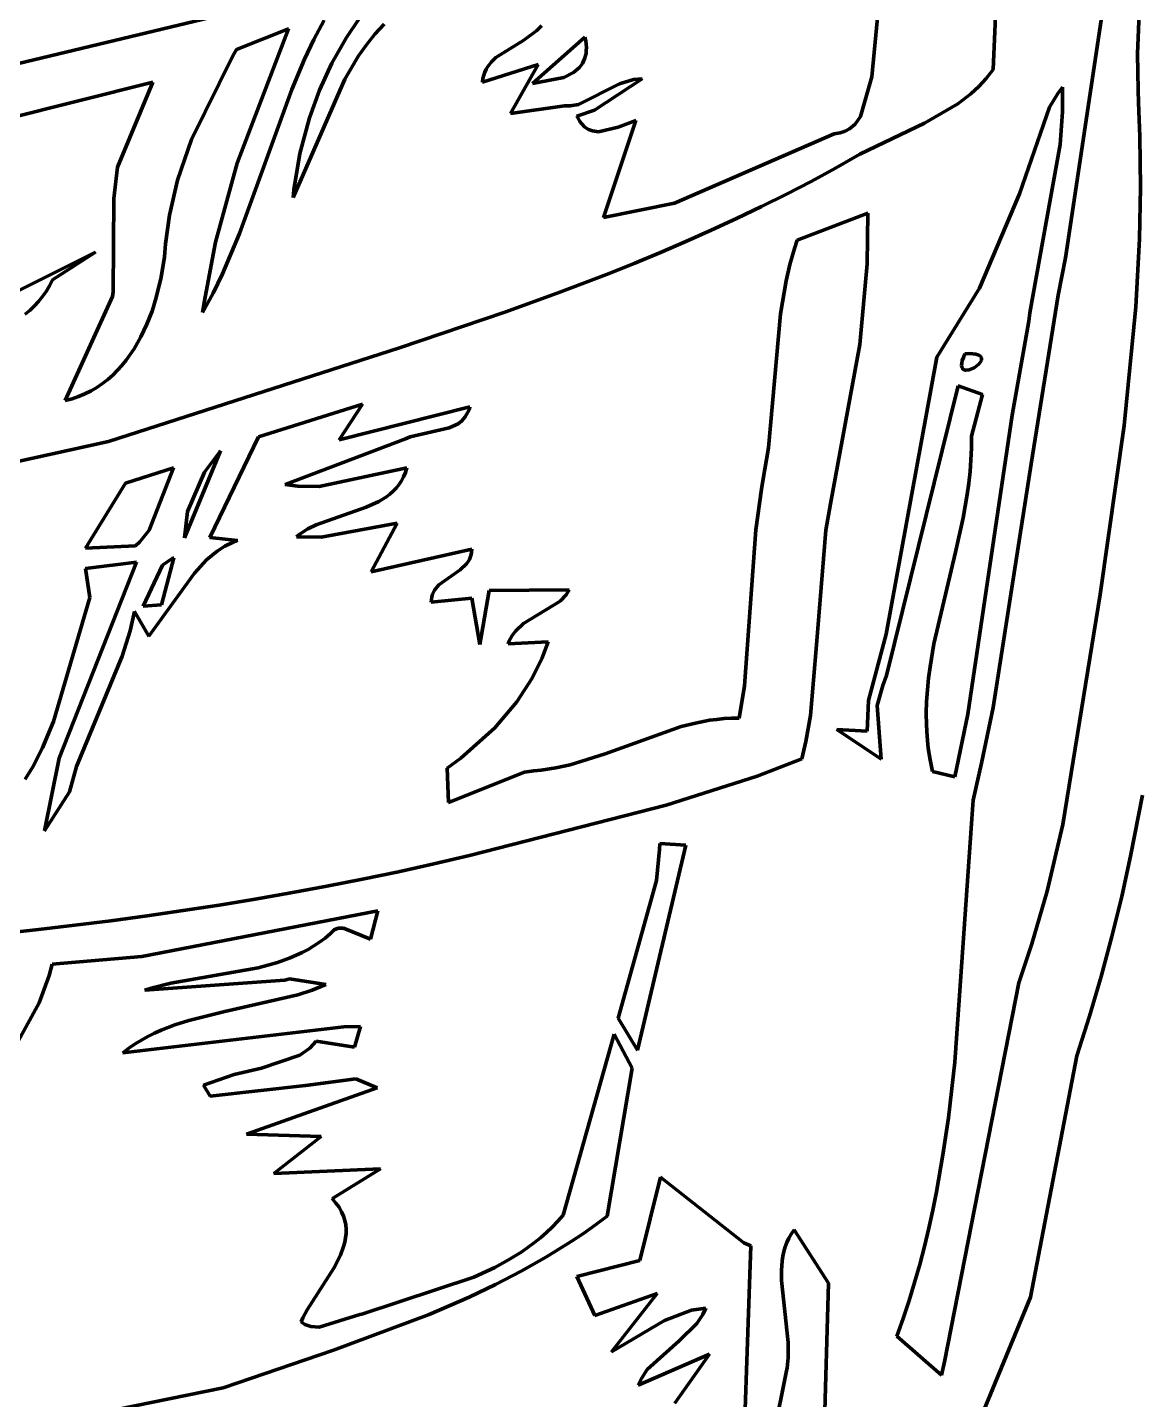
# Model space of a CAD drawing. Header units: millimetres. Extents: x 0 to 14.2, y 0 to 19.5.
# Drawn here: x 8.887 to 10.08, y 10.736 to 12.206 of the extents above; entities that cross this region are included whole.
import ezdxf

# ---------------------------------------------------------------- set-up
doc = ezdxf.new("R2010")
doc.units = ezdxf.units.MM
doc.layers.add('color#010101ff', color=7, linetype='CONTINUOUS', lineweight=100)
doc.layers.add('color#fdfdfdff', color=7, linetype='CONTINUOUS', lineweight=100)

msp = doc.modelspace()

# ---------------------------------------------------------------- linework, layer by layer
at = {"layer": 'color#010101ff'}
for p, q in [((9.9213, 12.1608), (9.9396, 12.559)), ((10.0717, 12.4441), (9.9988, 11.9588)), ((9.8064, 12.3069), (9.7916, 12.1528)), ((8.7583, 12.1385), (9.1265, 12.2269)), ((10.0762, 12.1776), (10.0781, 12.2295)), ((9.1667, 12.2042), (9.1112, 12.182)), ((9.1118, 12.0605), (9.1667, 12.2042)), ((9.2051, 12.2134), (9.194, 12.1927)), ((9.2288, 12.1949), (9.2422, 12.2146)), ((9.2693, 12.2093), (9.2593, 12.1985)), ((9.4187, 12.192), (9.4329, 12.2024)), ((9.4329, 12.2024), (9.4376, 12.2075)), ((9.194, 12.1927), (9.1839, 12.1716)), ((9.2132, 12.1674), (9.2288, 12.1949)), ((9.2593, 12.1985), (9.2502, 12.1871)), ((9.3889, 12.1735), (9.4187, 12.192)), ((9.4843, 12.1953), (9.4281, 12.1456)), ((9.4851, 12.1914), (9.4843, 12.1953)), ((9.4856, 12.1877), (9.4851, 12.1914)), ((9.4858, 12.1842), (9.4856, 12.1877)), ((9.1073, 12.1754), (9.0628, 12.0857)), ((9.1112, 12.182), (9.1073, 12.1754)), ((9.2419, 12.1752), (9.2271, 12.1503)), ((9.2502, 12.1871), (9.2419, 12.1752)), ((9.3841, 12.169), (9.3889, 12.1735)), ((9.4839, 12.1721), (9.4854, 12.1778)), ((9.4854, 12.1778), (9.4857, 12.1809)), ((9.4857, 12.1809), (9.4858, 12.1842)), ((10.0766, 12.1385), (10.0762, 12.1776)), ((9.1839, 12.1716), (9.1702, 12.1393)), ((9.1999, 12.1387), (9.2132, 12.1674)), ((9.4341, 12.1659), (9.3745, 12.1472)), ((9.3759, 12.1546), (9.377, 12.1579)), ((9.377, 12.1579), (9.3784, 12.161)), ((9.3784, 12.161), (9.3801, 12.1638)), ((9.3801, 12.1638), (9.3841, 12.169)), ((9.4047, 12.1137), (9.4341, 12.1659)), ((9.4721, 12.1573), (9.4783, 12.1627)), ((9.4783, 12.1627), (9.4815, 12.1671)), ((9.4815, 12.1671), (9.4839, 12.1721)), ((9.914, 12.1512), (9.9213, 12.1608)), ((9.0216, 12.1472), (8.8607, 12.1066)), ((8.9835, 12.0559), (9.0216, 12.1472)), ((9.2271, 12.1503), (9.1717, 12.0237)), ((9.3745, 12.1472), (9.375, 12.1511)), ((9.375, 12.1511), (9.3759, 12.1546)), ((9.4281, 12.1456), (9.4618, 12.152)), ((9.4618, 12.152), (9.4721, 12.1573)), ((9.5214, 12.1452), (9.4775, 12.1232)), ((9.4944, 12.117), (9.5456, 12.1506)), ((9.5361, 12.1499), (9.5214, 12.1452)), ((9.5456, 12.1506), (9.5361, 12.1499)), ((9.7916, 12.1528), (9.7794, 12.1105)), ((9.9061, 12.1425), (9.914, 12.1512)), ((9.1702, 12.1393), (9.1142, 11.985)), ((9.1891, 12.1089), (9.1999, 12.1387)), ((9.8836, 12.1239), (9.8975, 12.1346)), ((9.8975, 12.1346), (9.9061, 12.1425)), ((9.9906, 12.1348), (9.9818, 12.1202)), ((9.9959, 12.1417), (9.9906, 12.1348)), ((9.9959, 12.1153), (9.9959, 12.1417)), ((10.0771, 12.1254), (10.0766, 12.1385)), ((9.4623, 12.1216), (9.4047, 12.1137)), ((9.4686, 12.1216), (9.4623, 12.1216)), ((9.4775, 12.1232), (9.4686, 12.1216)), ((9.4757, 12.1108), (9.4944, 12.117)), ((9.8479, 12.1032), (9.8836, 12.1239)), ((9.9818, 12.1202), (9.9496, 12.0273)), ((9.9934, 12.0805), (9.9959, 12.1153)), ((10.0786, 12.0889), (10.0771, 12.1254)), ((9.179, 12.0706), (9.1891, 12.1089)), ((9.4772, 12.1078), (9.4757, 12.1108)), ((9.4789, 12.1051), (9.4772, 12.1078)), ((9.4806, 12.1028), (9.4789, 12.1051)), ((9.4842, 12.099), (9.4806, 12.1028)), ((9.4881, 12.0964), (9.4842, 12.099)), ((9.5041, 12.0022), (9.5386, 12.1059)), ((9.5386, 12.1059), (9.5197, 12.099)), ((9.7735, 12.102), (9.7676, 12.097)), ((9.7794, 12.1105), (9.7735, 12.102)), ((9.7786, 12.0698), (9.8479, 12.1032)), ((9.0628, 12.0857), (9.0479, 12.0421)), ((9.4922, 12.0948), (9.4881, 12.0964)), ((9.4987, 12.0939), (9.4922, 12.0948)), ((9.5197, 12.099), (9.4987, 12.0939)), ((9.7513, 12.0917), (9.5803, 12.0176)), ((9.7575, 12.0927), (9.7513, 12.0917)), ((9.7629, 12.0945), (9.7575, 12.0927)), ((9.7676, 12.097), (9.7629, 12.0945)), ((10.0793, 12.0341), (10.0786, 12.0889)), ((9.1726, 12.0316), (9.179, 12.0706)), ((9.7526, 12.0551), (9.7786, 12.0698)), ((9.9609, 11.8999), (9.9934, 12.0805)), ((8.9796, 12.0226), (8.9835, 12.0559)), ((9.0887, 11.9758), (9.1118, 12.0605)), ((9.7264, 12.0408), (9.7526, 12.0551)), ((9.0479, 12.0421), (9.0393, 12.0046)), ((9.7, 12.0271), (9.7264, 12.0408)), ((9.1717, 12.0237), (9.1726, 12.0316)), ((9.6733, 12.0138), (9.7, 12.0271)), ((9.9496, 12.0273), (9.9067, 11.9264)), ((10.0781, 11.9794), (10.0793, 12.0341)), ((8.979, 11.9223), (8.9796, 12.0226)), ((9.5803, 12.0176), (9.5041, 12.0022)), ((9.6465, 12.0009), (9.6733, 12.0138)), ((9.0393, 12.0046), (9.0352, 11.9738)), ((9.6196, 11.9884), (9.6465, 12.0009)), ((9.7872, 12.0068), (9.7115, 11.9777)), ((9.7865, 11.9525), (9.7872, 12.0068)), ((9.1142, 11.985), (9.0961, 11.9419)), ((9.5924, 11.9763), (9.6196, 11.9884)), ((9.0352, 11.9738), (9.0338, 11.9598)), ((9.0764, 11.9111), (9.0887, 11.9758)), ((9.5651, 11.9646), (9.5924, 11.9763)), ((9.7086, 11.969), (9.7036, 11.9517)), ((9.7115, 11.9777), (9.7086, 11.969)), ((10.0742, 11.9064), (10.0781, 11.9794)), ((8.7775, 11.8739), (8.9599, 11.9651)), ((8.9599, 11.9651), (8.9139, 11.9355)), ((9.0338, 11.9598), (9.0304, 11.9381)), ((9.5101, 11.9422), (9.5376, 11.9532)), ((9.5376, 11.9532), (9.5651, 11.9646)), ((9.7788, 11.8661), (9.7865, 11.9525)), ((9.9988, 11.9588), (9.991, 11.9189)), ((9.0304, 11.9381), (9.0252, 11.9163)), ((9.0961, 11.9419), (9.0859, 11.9209)), ((9.4545, 11.9209), (9.5101, 11.9422)), ((9.7036, 11.9517), (9.6996, 11.9342)), ((8.9072, 11.923), (8.9033, 11.9174)), ((8.9107, 11.929), (8.9072, 11.923)), ((8.9139, 11.9355), (8.9107, 11.929)), ((9.6996, 11.9342), (9.6937, 11.8988)), ((9.9067, 11.9264), (9.861, 11.8523)), ((8.8991, 11.9122), (8.8946, 11.9073)), ((8.9033, 11.9174), (8.8991, 11.9122)), ((8.9276, 11.8059), (8.9783, 11.9175)), ((8.9783, 11.9175), (8.979, 11.9223)), ((9.0252, 11.9163), (9.0206, 11.9019)), ((9.0859, 11.9209), (9.0748, 11.9002)), ((9.0748, 11.9002), (9.0764, 11.9111)), ((9.3985, 11.9006), (9.4545, 11.9209)), ((9.991, 11.9189), (9.962, 11.7382)), ((8.8899, 11.9028), (8.8849, 11.8986)), ((8.8946, 11.9073), (8.8899, 11.9028)), ((9.0206, 11.9019), (9.0151, 11.8878)), ((9.2857, 11.8624), (9.3985, 11.9006)), ((9.6937, 11.8988), (9.6808, 11.7554)), ((9.9597, 11.8912), (9.9609, 11.8999)), ((10.0618, 11.7791), (10.0742, 11.9064)), ((9.0151, 11.8878), (9.0087, 11.8743)), ((9.9417, 11.7904), (9.9597, 11.8912)), ((9.0087, 11.8743), (9.0013, 11.8614)), ((9.7472, 11.6953), (9.7788, 11.8661)), ((8.9738, 11.7622), (9.2857, 11.8624)), ((8.993, 11.8494), (8.9884, 11.8437)), ((8.9973, 11.8553), (8.993, 11.8494)), ((9.0013, 11.8614), (8.9973, 11.8553)), ((9.861, 11.8523), (9.8069, 11.5556)), ((9.8884, 11.8488), (9.8896, 11.8522)), ((9.8896, 11.8522), (9.8913, 11.8562)), ((9.8913, 11.8562), (9.8959, 11.8563)), ((9.8959, 11.8563), (9.8997, 11.8561)), ((9.8997, 11.8561), (9.9028, 11.8557)), ((9.9028, 11.8557), (9.9052, 11.855)), ((9.9052, 11.855), (9.9069, 11.8541)), ((9.9069, 11.8541), (9.9081, 11.8531)), ((9.9081, 11.8531), (9.9088, 11.8519)), ((9.9088, 11.8492), (9.9082, 11.8478)), ((9.9088, 11.8519), (9.909, 11.8506)), ((9.909, 11.8506), (9.9088, 11.8492)), ((8.9835, 11.8384), (8.9785, 11.8333)), ((8.9884, 11.8437), (8.9835, 11.8384)), ((9.8877, 11.8436), (9.8878, 11.8459)), ((9.888, 11.8417), (9.8877, 11.8436)), ((9.8878, 11.8459), (9.8884, 11.8488)), ((9.8886, 11.8403), (9.888, 11.8417)), ((9.8896, 11.8393), (9.8886, 11.8403)), ((9.8908, 11.8387), (9.8896, 11.8393)), ((9.8923, 11.8384), (9.8908, 11.8387)), ((9.8957, 11.8388), (9.8923, 11.8384)), ((9.9012, 11.8412), (9.8957, 11.8388)), ((9.906, 11.8449), (9.9012, 11.8412)), ((9.9082, 11.8478), (9.906, 11.8449)), ((8.9615, 11.82), (8.9553, 11.8163)), ((8.9674, 11.8241), (8.9615, 11.82)), ((8.9731, 11.8285), (8.9674, 11.8241)), ((8.9785, 11.8333), (8.9731, 11.8285)), ((9.8071, 11.5114), (9.884, 11.8216)), ((9.884, 11.8216), (9.91, 11.8123)), ((8.935, 11.8078), (8.9276, 11.8059)), ((8.942, 11.8102), (8.935, 11.8078)), ((8.9488, 11.8131), (8.942, 11.8102)), ((8.9553, 11.8163), (8.9488, 11.8131)), ((9.91, 11.8123), (9.8981, 11.7677)), ((9.2461, 11.8022), (9.1345, 11.7671)), ((9.221, 11.764), (9.2461, 11.8022)), ((9.361, 11.7993), (9.221, 11.764)), ((9.356, 11.7884), (9.3589, 11.7934)), ((9.3589, 11.7934), (9.3601, 11.7962)), ((9.3601, 11.7962), (9.361, 11.7993)), ((9.8942, 11.4698), (9.9417, 11.7904)), ((9.2969, 11.7672), (9.3387, 11.7767)), ((9.3387, 11.7767), (9.3483, 11.7812)), ((9.3483, 11.7812), (9.3525, 11.7844)), ((9.3525, 11.7844), (9.356, 11.7884)), ((10.0361, 11.5981), (10.0618, 11.7791)), ((8.6406, 11.6885), (8.9738, 11.7622)), ((9.1345, 11.7671), (9.0825, 11.6591)), ((9.1632, 11.7162), (9.292, 11.765)), ((9.292, 11.765), (9.2969, 11.7672)), ((9.8981, 11.7677), (9.8981, 11.7551)), ((9.0555, 11.6588), (9.0938, 11.7521)), ((9.0938, 11.7521), (9.0768, 11.7292)), ((9.6808, 11.7554), (9.6749, 11.7199)), ((9.8981, 11.7551), (9.8976, 11.7425)), ((9.0437, 11.7338), (8.9923, 11.7176)), ((9.0177, 11.6671), (9.0437, 11.7338)), ((9.2935, 11.734), (9.1996, 11.714)), ((9.2919, 11.7289), (9.2935, 11.734)), ((9.8976, 11.7425), (9.8967, 11.73)), ((9.962, 11.7382), (9.9213, 11.4772)), ((8.9923, 11.7176), (8.9493, 11.6477)), ((9.0768, 11.7292), (9.0587, 11.6872)), ((9.285, 11.7158), (9.2877, 11.7198)), ((9.2877, 11.7198), (9.29, 11.7241)), ((9.29, 11.7241), (9.2919, 11.7289)), ((9.6749, 11.7199), (9.6732, 11.7112)), ((9.8954, 11.7176), (9.8937, 11.7052)), ((9.8967, 11.73), (9.8954, 11.7176)), ((9.1769, 11.7141), (9.1632, 11.7162)), ((9.1996, 11.714), (9.1769, 11.7141)), ((9.2635, 11.698), (9.2716, 11.7029)), ((9.2716, 11.7029), (9.2754, 11.7057)), ((9.2754, 11.7057), (9.2789, 11.7088)), ((9.2789, 11.7088), (9.2821, 11.7122)), ((9.2821, 11.7122), (9.285, 11.7158)), ((9.6732, 11.7112), (9.6672, 11.6676)), ((9.8937, 11.7052), (9.8894, 11.6804)), ((9.1965, 11.673), (9.2501, 11.6919)), ((9.2501, 11.6919), (9.2635, 11.698)), ((9.7421, 11.6672), (9.7472, 11.6953)), ((9.0587, 11.6872), (9.0555, 11.6588)), ((9.1876, 11.6685), (9.1965, 11.673)), ((9.2831, 11.6747), (9.2017, 11.6596)), ((9.2554, 11.6224), (9.2831, 11.6747)), ((9.8894, 11.6804), (9.8812, 11.6435)), ((9.0077, 11.6547), (9.0177, 11.6671)), ((9.0825, 11.6591), (9.1122, 11.6562)), ((9.1755, 11.66), (9.1793, 11.6631)), ((9.2017, 11.6596), (9.1755, 11.66)), ((9.1793, 11.6631), (9.1876, 11.6685)), ((9.6672, 11.6676), (9.6552, 11.5005)), ((9.7324, 11.5442), (9.7421, 11.6672)), ((8.9493, 11.6477), (9.0028, 11.6504)), ((9.0028, 11.6504), (9.0077, 11.6547)), ((9.0902, 11.6445), (9.0791, 11.6353)), ((9.0984, 11.6498), (9.0902, 11.6445)), ((9.1074, 11.6543), (9.0984, 11.6498)), ((9.1122, 11.6562), (9.1074, 11.6543)), ((9.363, 11.6468), (9.2554, 11.6224)), ((9.3623, 11.6409), (9.3628, 11.6437)), ((9.3628, 11.6437), (9.363, 11.6468)), ((9.8812, 11.6435), (9.8581, 11.5453)), ((8.9212, 11.4228), (9.0041, 11.6327)), ((9.0041, 11.6327), (8.9492, 11.6262)), ((9.0317, 11.6297), (9.011, 11.5856)), ((9.0309, 11.5872), (9.0439, 11.6374)), ((9.042, 11.6367), (9.0317, 11.6297)), ((9.0439, 11.6374), (9.042, 11.6367)), ((9.0791, 11.6353), (9.066, 11.6212)), ((9.3507, 11.6245), (9.3579, 11.6315)), ((9.3579, 11.6315), (9.3605, 11.6358)), ((9.3605, 11.6358), (9.3623, 11.6409)), ((8.9492, 11.6262), (8.9539, 11.5948)), ((9.066, 11.6212), (9.0173, 11.5536)), ((9.3276, 11.6086), (9.3507, 11.6245)), ((9.3209, 11.5984), (9.323, 11.6029)), ((9.323, 11.6029), (9.3276, 11.6086)), ((9.3816, 11.6025), (9.3717, 11.5447)), ((9.4675, 11.6031), (9.3816, 11.6025)), ((9.464, 11.5978), (9.4675, 11.6031)), ((8.9539, 11.5948), (8.915, 11.4621)), ((9.011, 11.5856), (9.0309, 11.5872)), ((9.3631, 11.5941), (9.3197, 11.59)), ((9.3197, 11.59), (9.3198, 11.593)), ((9.3198, 11.593), (9.3202, 11.5958)), ((9.3202, 11.5958), (9.3209, 11.5984)), ((9.3717, 11.5447), (9.3631, 11.5941)), ((9.4186, 11.567), (9.4577, 11.5911)), ((9.4577, 11.5911), (9.464, 11.5978)), ((9.9962, 11.3517), (10.0361, 11.5981)), ((9.002, 11.5801), (8.9972, 11.5592)), ((9.0173, 11.5536), (9.002, 11.5801)), ((8.9972, 11.5592), (8.9885, 11.5322)), ((9.4062, 11.5541), (9.4098, 11.559)), ((9.4098, 11.559), (9.4186, 11.567)), ((9.8069, 11.5556), (9.788, 11.4847)), ((9.4021, 11.5454), (9.4032, 11.5485)), ((9.4447, 11.5475), (9.4021, 11.5454)), ((9.4032, 11.5485), (9.4062, 11.5541)), ((9.4384, 11.5303), (9.4447, 11.5475)), ((9.7257, 11.4686), (9.7324, 11.5442)), ((9.8581, 11.5453), (9.8539, 11.5207)), ((8.9885, 11.5322), (8.9397, 11.414)), ((9.4277, 11.5085), (9.4384, 11.5303)), ((9.8034, 11.5006), (9.8071, 11.5114)), ((9.8539, 11.5207), (9.8523, 11.5084)), ((9.4113, 11.4831), (9.4277, 11.5085)), ((9.6552, 11.5005), (9.6494, 11.4656)), ((9.7974, 11.4793), (9.8034, 11.5006)), ((9.8523, 11.5084), (9.851, 11.496)), ((9.3878, 11.4553), (9.4113, 11.4831)), ((9.788, 11.4847), (9.7867, 11.4516)), ((9.8502, 11.4836), (9.8498, 11.4712)), ((9.851, 11.496), (9.8502, 11.4836)), ((9.7208, 11.4406), (9.7257, 11.4686)), ((9.8014, 11.4218), (9.7974, 11.4793)), ((9.8498, 11.4712), (9.85, 11.4587)), ((9.8804, 11.403), (9.8942, 11.4698)), ((9.9213, 11.4772), (9.9091, 11.4175)), ((8.915, 11.4621), (8.9034, 11.4338)), ((9.3515, 11.4229), (9.3878, 11.4553)), ((9.5873, 11.4566), (9.5058, 11.4275)), ((9.6025, 11.4605), (9.5873, 11.4566)), ((9.6178, 11.4634), (9.6025, 11.4605)), ((9.6256, 11.4644), (9.6178, 11.4634)), ((9.6334, 11.4652), (9.6256, 11.4644)), ((9.6414, 11.4656), (9.6334, 11.4652)), ((9.6494, 11.4656), (9.6414, 11.4656)), ((9.7867, 11.4516), (9.7539, 11.4535)), ((9.7539, 11.4535), (9.8014, 11.4218)), ((9.85, 11.4587), (9.8507, 11.4462)), ((9.7165, 11.422), (9.7208, 11.4406)), ((9.8507, 11.4462), (9.852, 11.4337)), ((8.9034, 11.4338), (8.8929, 11.4134)), ((8.9054, 11.3448), (8.9212, 11.4228)), ((9.3368, 11.4121), (9.3515, 11.4229)), ((9.5058, 11.4275), (9.4683, 11.4157)), ((9.852, 11.4337), (9.8539, 11.4211)), ((8.8929, 11.4134), (8.8848, 11.4002)), ((8.9397, 11.414), (8.9321, 11.3866)), ((9.3382, 11.3753), (9.3368, 11.4121)), ((9.4296, 11.4092), (9.4194, 11.408)), ((9.4375, 11.4099), (9.4296, 11.4092)), ((9.453, 11.4123), (9.4375, 11.4099)), ((9.4683, 11.4157), (9.453, 11.4123)), ((9.6687, 11.4034), (9.7165, 11.422)), ((9.8539, 11.4211), (9.8565, 11.4084)), ((9.8565, 11.4084), (9.8804, 11.403)), ((9.9091, 11.4175), (9.8999, 11.3779)), ((9.4194, 11.408), (9.3382, 11.3753)), ((9.5713, 11.3725), (9.6687, 11.4034)), ((8.9321, 11.3866), (8.9054, 11.3448)), ((10.0815, 11.3833), (10.0686, 11.318)), ((9.3606, 11.3184), (9.5713, 11.3725)), ((9.8999, 11.3779), (9.8985, 11.3579)), ((9.8985, 11.3579), (9.8805, 11.0973)), ((9.9792, 11.2804), (9.9962, 11.3517)), ((9.5405, 11.1099), (9.5922, 11.3296)), ((9.5642, 11.3248), (9.5609, 11.2917)), ((9.5644, 11.3315), (9.5642, 11.3248)), ((9.5922, 11.3296), (9.5644, 11.3315)), ((9.2844, 11.3012), (9.3225, 11.3096)), ((9.3225, 11.3096), (9.3606, 11.3184)), ((10.0686, 11.318), (10.0591, 11.2748)), ((9.2078, 11.2856), (9.2461, 11.2932)), ((9.2461, 11.2932), (9.2844, 11.3012)), ((9.5609, 11.2917), (9.5199, 11.1444)), ((9.131, 11.2718), (9.1694, 11.2785)), ((9.1694, 11.2785), (9.2078, 11.2856)), ((9.9629, 11.2239), (9.9792, 11.2804)), ((9.0539, 11.2595), (9.0925, 11.2655)), ((9.0925, 11.2655), (9.131, 11.2718)), ((10.0591, 11.2748), (10.0486, 11.2317)), ((8.9378, 11.2438), (8.9766, 11.2487)), ((8.9766, 11.2487), (9.0153, 11.2539)), ((9.2624, 11.2594), (9.0095, 11.2103)), ((9.0153, 11.2539), (9.0539, 11.2595)), ((9.2546, 11.229), (9.2624, 11.2594)), ((8.8603, 11.2351), (8.8991, 11.2393)), ((8.8991, 11.2393), (8.9378, 11.2438)), ((9.206, 11.2301), (9.2117, 11.2349)), ((9.2117, 11.2349), (9.213, 11.2365)), ((9.213, 11.2365), (9.2157, 11.2388)), ((9.2157, 11.2388), (9.2198, 11.2407)), ((9.2198, 11.2407), (9.2256, 11.2408)), ((9.2256, 11.2408), (9.2546, 11.229)), ((10.0486, 11.2317), (10.0371, 11.1888)), ((9.1815, 11.2146), (9.1878, 11.218)), ((9.1878, 11.218), (9.194, 11.2217)), ((9.194, 11.2217), (9.2001, 11.2257)), ((9.2001, 11.2257), (9.206, 11.2301)), ((9.9489, 11.1821), (9.9629, 11.2239)), ((9.0095, 11.2103), (8.9136, 11.202)), ((9.1342, 11.1982), (9.155, 11.2039)), ((9.155, 11.2039), (9.1684, 11.2088)), ((9.1684, 11.2088), (9.1815, 11.2146)), ((8.9104, 11.1899), (8.8996, 11.1607)), ((8.9136, 11.202), (8.9104, 11.1899)), ((9.0407, 11.1816), (9.1342, 11.1982)), ((10.0371, 11.1888), (10.0246, 11.1463)), ((9.1627, 11.1851), (9.0128, 11.1742)), ((9.0128, 11.1742), (9.0196, 11.1763)), ((9.0196, 11.1763), (9.0407, 11.1816)), ((9.1679, 11.1865), (9.1627, 11.1851)), ((9.2067, 11.1804), (9.1679, 11.1865)), ((9.1769, 11.1692), (9.192, 11.1743)), ((9.192, 11.1743), (9.2067, 11.1804)), ((9.8694, 10.7762), (9.9489, 11.1821)), ((8.8996, 11.1607), (8.8332, 11.0396)), ((9.0987, 11.1513), (9.1769, 11.1692)), ((9.06, 11.1419), (9.0987, 11.1513)), ((9.5199, 11.1444), (9.5405, 11.1099)), ((10.0246, 11.1463), (10.011, 11.1039)), ((9.2262, 11.135), (8.9895, 11.1071)), ((9.0231, 11.1282), (9.0303, 11.1315)), ((9.0303, 11.1315), (9.045, 11.1371)), ((9.045, 11.1371), (9.06, 11.1419)), ((9.2439, 11.1353), (9.2262, 11.135)), ((9.2373, 11.1133), (9.2439, 11.1353)), ((8.9959, 11.1121), (9.0025, 11.1166)), ((9.0025, 11.1166), (9.0092, 11.1208)), ((9.0092, 11.1208), (9.0161, 11.1247)), ((9.0161, 11.1247), (9.0231, 11.1282)), ((9.1896, 11.1123), (9.1965, 11.1197)), ((9.1965, 11.1197), (9.2373, 11.1133)), ((9.5157, 11.127), (9.461, 10.9331)), ((9.5349, 11.0908), (9.5157, 11.127)), ((8.9895, 11.1071), (8.9959, 11.1121)), ((9.1379, 11.0907), (9.1789, 11.1045)), ((9.1789, 11.1045), (9.1896, 11.1123)), ((10.011, 11.1039), (9.9615, 10.8454)), ((9.1087, 11.0839), (9.1379, 11.0907)), ((9.5082, 10.9321), (9.5349, 11.0908)), ((9.8805, 11.0973), (9.8735, 11.0375)), ((9.0757, 11.0726), (9.1087, 11.0839)), ((9.0827, 11.0606), (9.0757, 11.0726)), ((9.185, 11.0723), (9.0827, 11.0606)), ((9.2388, 11.0792), (9.185, 11.0723)), ((9.2619, 11.0695), (9.2388, 11.0792)), ((9.1218, 11.0199), (9.2619, 11.0695)), ((9.8735, 11.0375), (9.8677, 10.9978)), ((9.2019, 11.0176), (9.1218, 11.0199)), ((9.1511, 10.978), (9.2019, 11.0176)), ((9.8677, 10.9978), (9.8607, 10.9583)), ((9.2652, 10.9829), (9.1511, 10.978)), ((9.215, 10.9517), (9.2652, 10.9829)), ((9.5651, 10.9739), (9.5431, 10.8845)), ((9.6543, 10.9037), (9.5651, 10.9739)), ((9.8607, 10.9583), (9.8568, 10.9387)), ((9.2136, 10.9509), (9.215, 10.9517)), ((9.2176, 10.9462), (9.2136, 10.9509)), ((9.2209, 10.9416), (9.2176, 10.9462)), ((9.2235, 10.9369), (9.2209, 10.9416)), ((9.8568, 10.9387), (9.8525, 10.9191)), ((9.2256, 10.9322), (9.2235, 10.9369)), ((9.2271, 10.9275), (9.2256, 10.9322)), ((9.228, 10.9229), (9.2271, 10.9275)), ((9.4552, 10.9266), (9.4492, 10.9204)), ((9.461, 10.9331), (9.4552, 10.9266)), ((9.4955, 10.9227), (9.5082, 10.9321)), ((9.2271, 10.9042), (9.2279, 10.9089)), ((9.2279, 10.9089), (9.2284, 10.9135)), ((9.2285, 10.9182), (9.228, 10.9229)), ((9.2284, 10.9135), (9.2285, 10.9182)), ((9.4366, 10.909), (9.4301, 10.9038)), ((9.443, 10.9146), (9.4366, 10.909)), ((9.4492, 10.9204), (9.443, 10.9146)), ((9.4696, 10.905), (9.4826, 10.9137)), ((9.4826, 10.9137), (9.4955, 10.9227)), ((9.7027, 10.9085), (9.7005, 10.9039)), ((9.7053, 10.913), (9.7027, 10.9085)), ((9.7083, 10.9174), (9.7053, 10.913)), ((9.745, 10.8604), (9.7083, 10.9174)), ((9.8525, 10.9191), (9.8478, 10.8996)), ((9.2224, 10.8903), (9.2258, 10.8996)), ((9.2258, 10.8996), (9.2271, 10.9042)), ((9.4165, 10.894), (9.4024, 10.8852)), ((9.4301, 10.9038), (9.4165, 10.894)), ((9.4431, 10.8885), (9.4564, 10.8966)), ((9.4564, 10.8966), (9.4696, 10.905)), ((9.6621, 10.9002), (9.6543, 10.9037)), ((9.6551, 10.705), (9.6621, 10.9002)), ((9.6973, 10.8943), (9.6962, 10.8893)), ((9.6987, 10.8991), (9.6973, 10.8943)), ((9.7005, 10.9039), (9.6987, 10.8991)), ((9.8478, 10.8996), (9.8428, 10.8802)), ((9.2153, 10.8765), (9.2224, 10.8903)), ((9.4024, 10.8852), (9.3878, 10.8772)), ((9.416, 10.8732), (9.4431, 10.8885)), ((9.5431, 10.8845), (9.4754, 10.8674)), ((9.6954, 10.8842), (9.6946, 10.8738)), ((9.6962, 10.8893), (9.6954, 10.8842)), ((9.8428, 10.8802), (9.8373, 10.8609)), ((9.1867, 10.8318), (9.2153, 10.8765)), ((9.3651, 10.8667), (9.2452, 10.827)), ((9.3878, 10.8772), (9.3651, 10.8667)), ((9.3883, 10.8589), (9.416, 10.8732)), ((9.4754, 10.8674), (9.4949, 10.8257)), ((9.6946, 10.8738), (9.6947, 10.8632)), ((9.3602, 10.8455), (9.3883, 10.8589)), ((9.4949, 10.8257), (9.5616, 10.8494)), ((9.5616, 10.8494), (9.5128, 10.7869)), ((9.6947, 10.8632), (9.7019, 10.7966)), ((9.74, 10.684), (9.745, 10.8604)), ((9.8373, 10.8609), (9.8315, 10.8416)), ((9.3174, 10.8269), (9.3602, 10.8455)), ((9.8315, 10.8416), (9.8252, 10.8224)), ((9.9615, 10.8454), (9.9093, 10.7189)), ((9.1803, 10.8188), (9.1822, 10.8231)), ((9.1822, 10.8231), (9.1867, 10.8318)), ((9.243, 10.8267), (9.1995, 10.8133)), ((9.215, 10.7886), (9.3174, 10.8269)), ((9.2452, 10.827), (9.243, 10.8267)), ((9.5128, 10.7869), (9.5696, 10.8203)), ((9.5696, 10.8203), (9.5983, 10.8313)), ((9.5983, 10.8313), (9.6139, 10.8337)), ((9.6105, 10.8266), (9.6042, 10.817)), ((9.6139, 10.8337), (9.6105, 10.8266)), ((9.8252, 10.8224), (9.8184, 10.8034)), ((9.1843, 10.8161), (9.1803, 10.8188)), ((9.1907, 10.8138), (9.1843, 10.8161)), ((9.1995, 10.8133), (9.1907, 10.8138)), ((9.6042, 10.817), (9.5851, 10.7984)), ((9.5851, 10.7984), (9.551, 10.7677)), ((9.7019, 10.7966), (9.7019, 10.7803)), ((9.8184, 10.8034), (9.866, 10.7618)), ((9.0967, 10.7483), (9.215, 10.7886)), ((9.5414, 10.751), (9.6175, 10.7841)), ((9.6175, 10.7841), (9.5807, 10.7318)), ((9.7019, 10.7803), (9.7007, 10.7697)), ((9.866, 10.7618), (9.8694, 10.7762)), ((9.551, 10.7677), (9.5447, 10.7581)), ((9.6997, 10.7645), (9.6767, 10.6494)), ((9.7007, 10.7697), (9.6997, 10.7645)), ((8.9635, 10.7212), (9.0967, 10.7483)), ((9.5447, 10.7581), (9.5414, 10.751))]:
    msp.add_line(p, q, dxfattribs=at)
at = {"layer": 'color#fdfdfdff'}
for p, q in [((9.9396, 12.559), (9.9213, 12.1608)), ((9.9988, 11.9588), (10.0717, 12.4441)), ((9.7916, 12.1528), (9.8064, 12.3069)), ((9.1265, 12.2269), (8.7583, 12.1385)), ((10.0781, 12.2295), (10.0762, 12.1776)), ((9.1112, 12.182), (9.1667, 12.2042)), ((9.1667, 12.2042), (9.1118, 12.0605)), ((9.194, 12.1927), (9.2051, 12.2134)), ((9.2422, 12.2146), (9.2288, 12.1949)), ((9.2593, 12.1985), (9.2693, 12.2093)), ((9.4329, 12.2024), (9.4187, 12.192)), ((9.4376, 12.2075), (9.4329, 12.2024)), ((9.1839, 12.1716), (9.194, 12.1927)), ((9.2288, 12.1949), (9.2132, 12.1674)), ((9.2502, 12.1871), (9.2593, 12.1985)), ((9.4187, 12.192), (9.3889, 12.1735)), ((9.4281, 12.1456), (9.4843, 12.1953)), ((9.4843, 12.1953), (9.4851, 12.1914)), ((9.4851, 12.1914), (9.4856, 12.1877)), ((9.4856, 12.1877), (9.4858, 12.1842)), ((9.0628, 12.0857), (9.1073, 12.1754)), ((9.1073, 12.1754), (9.1112, 12.182)), ((9.2271, 12.1503), (9.2419, 12.1752)), ((9.2419, 12.1752), (9.2502, 12.1871)), ((9.3889, 12.1735), (9.3841, 12.169)), ((9.4854, 12.1778), (9.4839, 12.1721)), ((9.4857, 12.1809), (9.4854, 12.1778)), ((9.4858, 12.1842), (9.4857, 12.1809)), ((10.0762, 12.1776), (10.0766, 12.1385)), ((9.1702, 12.1393), (9.1839, 12.1716)), ((9.2132, 12.1674), (9.1999, 12.1387)), ((9.3745, 12.1472), (9.4341, 12.1659)), ((9.377, 12.1579), (9.3759, 12.1546)), ((9.3784, 12.161), (9.377, 12.1579)), ((9.3801, 12.1638), (9.3784, 12.161)), ((9.3841, 12.169), (9.3801, 12.1638)), ((9.4341, 12.1659), (9.4047, 12.1137)), ((9.4783, 12.1627), (9.4721, 12.1573)), ((9.4815, 12.1671), (9.4783, 12.1627)), ((9.4839, 12.1721), (9.4815, 12.1671)), ((9.9213, 12.1608), (9.914, 12.1512)), ((8.8607, 12.1066), (9.0216, 12.1472)), ((9.0216, 12.1472), (8.9835, 12.0559)), ((9.1717, 12.0237), (9.2271, 12.1503)), ((9.375, 12.1511), (9.3745, 12.1472)), ((9.3759, 12.1546), (9.375, 12.1511)), ((9.4618, 12.152), (9.4281, 12.1456)), ((9.4721, 12.1573), (9.4618, 12.152)), ((9.4775, 12.1232), (9.5214, 12.1452)), ((9.5456, 12.1506), (9.4944, 12.117)), ((9.5214, 12.1452), (9.5361, 12.1499)), ((9.5361, 12.1499), (9.5456, 12.1506)), ((9.7794, 12.1105), (9.7916, 12.1528)), ((9.914, 12.1512), (9.9061, 12.1425)), ((9.1142, 11.985), (9.1702, 12.1393)), ((9.1999, 12.1387), (9.1891, 12.1089)), ((9.8975, 12.1346), (9.8836, 12.1239)), ((9.9061, 12.1425), (9.8975, 12.1346)), ((9.9818, 12.1202), (9.9906, 12.1348)), ((9.9906, 12.1348), (9.9959, 12.1417)), ((9.9959, 12.1417), (9.9959, 12.1153)), ((10.0766, 12.1385), (10.0771, 12.1254)), ((9.4047, 12.1137), (9.4623, 12.1216)), ((9.4623, 12.1216), (9.4686, 12.1216)), ((9.4686, 12.1216), (9.4775, 12.1232)), ((9.4944, 12.117), (9.4757, 12.1108)), ((9.8836, 12.1239), (9.8479, 12.1032)), ((9.9496, 12.0273), (9.9818, 12.1202)), ((9.9959, 12.1153), (9.9934, 12.0805)), ((10.0771, 12.1254), (10.0786, 12.0889)), ((9.1891, 12.1089), (9.179, 12.0706)), ((9.4757, 12.1108), (9.4772, 12.1078)), ((9.4772, 12.1078), (9.4789, 12.1051)), ((9.4789, 12.1051), (9.4806, 12.1028)), ((9.4806, 12.1028), (9.4842, 12.099)), ((9.4842, 12.099), (9.4881, 12.0964)), ((9.5386, 12.1059), (9.5041, 12.0022)), ((9.5197, 12.099), (9.5386, 12.1059)), ((9.7676, 12.097), (9.7735, 12.102)), ((9.7735, 12.102), (9.7794, 12.1105)), ((9.8479, 12.1032), (9.7786, 12.0698)), ((9.0479, 12.0421), (9.0628, 12.0857)), ((9.4881, 12.0964), (9.4922, 12.0948)), ((9.4922, 12.0948), (9.4987, 12.0939)), ((9.4987, 12.0939), (9.5197, 12.099)), ((9.5803, 12.0176), (9.7513, 12.0917)), ((9.7513, 12.0917), (9.7575, 12.0927)), ((9.7575, 12.0927), (9.7629, 12.0945)), ((9.7629, 12.0945), (9.7676, 12.097)), ((10.0786, 12.0889), (10.0793, 12.0341)), ((9.179, 12.0706), (9.1726, 12.0316)), ((9.7786, 12.0698), (9.7526, 12.0551)), ((9.9934, 12.0805), (9.9609, 11.8999)), ((8.9835, 12.0559), (8.9796, 12.0226)), ((9.1118, 12.0605), (9.0887, 11.9758)), ((9.7526, 12.0551), (9.7264, 12.0408)), ((9.0393, 12.0046), (9.0479, 12.0421)), ((9.7264, 12.0408), (9.7, 12.0271)), ((9.1726, 12.0316), (9.1717, 12.0237)), ((9.7, 12.0271), (9.6733, 12.0138)), ((9.9067, 11.9264), (9.9496, 12.0273)), ((10.0793, 12.0341), (10.0781, 11.9794)), ((8.9796, 12.0226), (8.979, 11.9223)), ((9.5041, 12.0022), (9.5803, 12.0176)), ((9.6733, 12.0138), (9.6465, 12.0009)), ((9.0352, 11.9738), (9.0393, 12.0046)), ((9.6465, 12.0009), (9.6196, 11.9884)), ((9.7115, 11.9777), (9.7872, 12.0068)), ((9.7872, 12.0068), (9.7865, 11.9525)), ((9.0961, 11.9419), (9.1142, 11.985)), ((9.6196, 11.9884), (9.5924, 11.9763)), ((9.0338, 11.9598), (9.0352, 11.9738)), ((9.0887, 11.9758), (9.0764, 11.9111)), ((9.5924, 11.9763), (9.5651, 11.9646)), ((9.7036, 11.9517), (9.7086, 11.969)), ((9.7086, 11.969), (9.7115, 11.9777)), ((10.0781, 11.9794), (10.0742, 11.9064)), ((8.9599, 11.9651), (8.7775, 11.8739)), ((8.9139, 11.9355), (8.9599, 11.9651)), ((9.0304, 11.9381), (9.0338, 11.9598)), ((9.5376, 11.9532), (9.5101, 11.9422)), ((9.5651, 11.9646), (9.5376, 11.9532)), ((9.7865, 11.9525), (9.7788, 11.8661)), ((9.991, 11.9189), (9.9988, 11.9588)), ((9.0252, 11.9163), (9.0304, 11.9381)), ((9.0859, 11.9209), (9.0961, 11.9419)), ((9.5101, 11.9422), (9.4545, 11.9209)), ((9.6996, 11.9342), (9.7036, 11.9517)), ((8.9033, 11.9174), (8.9072, 11.923)), ((8.9072, 11.923), (8.9107, 11.929)), ((8.9107, 11.929), (8.9139, 11.9355)), ((9.6937, 11.8988), (9.6996, 11.9342)), ((9.861, 11.8523), (9.9067, 11.9264)), ((8.8946, 11.9073), (8.8991, 11.9122)), ((8.8991, 11.9122), (8.9033, 11.9174)), ((8.9783, 11.9175), (8.9276, 11.8059)), ((8.979, 11.9223), (8.9783, 11.9175)), ((9.0206, 11.9019), (9.0252, 11.9163)), ((9.0748, 11.9002), (9.0859, 11.9209)), ((9.0764, 11.9111), (9.0748, 11.9002)), ((9.4545, 11.9209), (9.3985, 11.9006)), ((9.962, 11.7382), (9.991, 11.9189)), ((8.8849, 11.8986), (8.8899, 11.9028)), ((8.8899, 11.9028), (8.8946, 11.9073)), ((9.0151, 11.8878), (9.0206, 11.9019)), ((9.3985, 11.9006), (9.2857, 11.8624)), ((9.6808, 11.7554), (9.6937, 11.8988)), ((9.9609, 11.8999), (9.9597, 11.8912)), ((10.0742, 11.9064), (10.0618, 11.7791)), ((9.0087, 11.8743), (9.0151, 11.8878)), ((9.9597, 11.8912), (9.9417, 11.7904)), ((9.0013, 11.8614), (9.0087, 11.8743)), ((9.7788, 11.8661), (9.7472, 11.6953)), ((9.2857, 11.8624), (8.9738, 11.7622)), ((8.9884, 11.8437), (8.993, 11.8494)), ((8.993, 11.8494), (8.9973, 11.8553)), ((8.9973, 11.8553), (9.0013, 11.8614)), ((9.8069, 11.5556), (9.861, 11.8523)), ((9.8896, 11.8522), (9.8884, 11.8488)), ((9.8913, 11.8562), (9.8896, 11.8522)), ((9.8959, 11.8563), (9.8913, 11.8562)), ((9.8997, 11.8561), (9.8959, 11.8563)), ((9.9028, 11.8557), (9.8997, 11.8561)), ((9.9052, 11.855), (9.9028, 11.8557)), ((9.9069, 11.8541), (9.9052, 11.855)), ((9.9081, 11.8531), (9.9069, 11.8541)), ((9.9088, 11.8519), (9.9081, 11.8531)), ((9.9082, 11.8478), (9.9088, 11.8492)), ((9.909, 11.8506), (9.9088, 11.8519)), ((9.9088, 11.8492), (9.909, 11.8506)), ((8.9785, 11.8333), (8.9835, 11.8384)), ((8.9835, 11.8384), (8.9884, 11.8437)), ((9.8878, 11.8459), (9.8877, 11.8436)), ((9.8877, 11.8436), (9.888, 11.8417)), ((9.8884, 11.8488), (9.8878, 11.8459)), ((9.888, 11.8417), (9.8886, 11.8403)), ((9.8886, 11.8403), (9.8896, 11.8393)), ((9.8896, 11.8393), (9.8908, 11.8387)), ((9.8908, 11.8387), (9.8923, 11.8384)), ((9.8923, 11.8384), (9.8957, 11.8388)), ((9.8957, 11.8388), (9.9012, 11.8412)), ((9.9012, 11.8412), (9.906, 11.8449)), ((9.906, 11.8449), (9.9082, 11.8478)), ((8.9553, 11.8163), (8.9615, 11.82)), ((8.9615, 11.82), (8.9674, 11.8241)), ((8.9674, 11.8241), (8.9731, 11.8285)), ((8.9731, 11.8285), (8.9785, 11.8333)), ((9.884, 11.8216), (9.8071, 11.5114)), ((9.91, 11.8123), (9.884, 11.8216)), ((8.9276, 11.8059), (8.935, 11.8078)), ((8.935, 11.8078), (8.942, 11.8102)), ((8.942, 11.8102), (8.9488, 11.8131)), ((8.9488, 11.8131), (8.9553, 11.8163)), ((9.8981, 11.7677), (9.91, 11.8123)), ((9.1345, 11.7671), (9.2461, 11.8022)), ((9.2461, 11.8022), (9.221, 11.764)), ((9.221, 11.764), (9.361, 11.7993)), ((9.3589, 11.7934), (9.356, 11.7884)), ((9.3601, 11.7962), (9.3589, 11.7934)), ((9.361, 11.7993), (9.3601, 11.7962)), ((9.9417, 11.7904), (9.8942, 11.4698)), ((9.3387, 11.7767), (9.2969, 11.7672)), ((9.3483, 11.7812), (9.3387, 11.7767)), ((9.3525, 11.7844), (9.3483, 11.7812)), ((9.356, 11.7884), (9.3525, 11.7844)), ((10.0618, 11.7791), (10.0361, 11.5981)), ((8.9738, 11.7622), (8.6406, 11.6885)), ((9.0825, 11.6591), (9.1345, 11.7671)), ((9.292, 11.765), (9.1632, 11.7162)), ((9.2969, 11.7672), (9.292, 11.765)), ((9.8981, 11.7551), (9.8981, 11.7677)), ((9.0938, 11.7521), (9.0555, 11.6588)), ((9.0768, 11.7292), (9.0938, 11.7521)), ((9.6749, 11.7199), (9.6808, 11.7554)), ((9.8976, 11.7425), (9.8981, 11.7551)), ((8.9923, 11.7176), (9.0437, 11.7338)), ((9.0437, 11.7338), (9.0177, 11.6671)), ((9.1996, 11.714), (9.2935, 11.734)), ((9.2935, 11.734), (9.2919, 11.7289)), ((9.8967, 11.73), (9.8976, 11.7425)), ((9.9213, 11.4772), (9.962, 11.7382)), ((8.9493, 11.6477), (8.9923, 11.7176)), ((9.0587, 11.6872), (9.0768, 11.7292)), ((9.2877, 11.7198), (9.285, 11.7158)), ((9.29, 11.7241), (9.2877, 11.7198)), ((9.2919, 11.7289), (9.29, 11.7241)), ((9.6732, 11.7112), (9.6749, 11.7199)), ((9.8937, 11.7052), (9.8954, 11.7176)), ((9.8954, 11.7176), (9.8967, 11.73)), ((9.1632, 11.7162), (9.1769, 11.7141)), ((9.1769, 11.7141), (9.1996, 11.714)), ((9.2716, 11.7029), (9.2635, 11.698)), ((9.2754, 11.7057), (9.2716, 11.7029)), ((9.2789, 11.7088), (9.2754, 11.7057)), ((9.2821, 11.7122), (9.2789, 11.7088)), ((9.285, 11.7158), (9.2821, 11.7122)), ((9.6672, 11.6676), (9.6732, 11.7112)), ((9.8894, 11.6804), (9.8937, 11.7052)), ((9.2501, 11.6919), (9.1965, 11.673)), ((9.2635, 11.698), (9.2501, 11.6919)), ((9.7472, 11.6953), (9.7421, 11.6672)), ((9.0555, 11.6588), (9.0587, 11.6872)), ((9.1965, 11.673), (9.1876, 11.6685)), ((9.2017, 11.6596), (9.2831, 11.6747)), ((9.2831, 11.6747), (9.2554, 11.6224)), ((9.8812, 11.6435), (9.8894, 11.6804)), ((9.0177, 11.6671), (9.0077, 11.6547)), ((9.1122, 11.6562), (9.0825, 11.6591)), ((9.1793, 11.6631), (9.1755, 11.66)), ((9.1755, 11.66), (9.2017, 11.6596)), ((9.1876, 11.6685), (9.1793, 11.6631)), ((9.6552, 11.5005), (9.6672, 11.6676)), ((9.7421, 11.6672), (9.7324, 11.5442)), ((9.0028, 11.6504), (8.9493, 11.6477)), ((9.0077, 11.6547), (9.0028, 11.6504)), ((9.0791, 11.6353), (9.0902, 11.6445)), ((9.0902, 11.6445), (9.0984, 11.6498)), ((9.0984, 11.6498), (9.1074, 11.6543)), ((9.1074, 11.6543), (9.1122, 11.6562)), ((9.2554, 11.6224), (9.363, 11.6468)), ((9.3628, 11.6437), (9.3623, 11.6409)), ((9.363, 11.6468), (9.3628, 11.6437)), ((9.8581, 11.5453), (9.8812, 11.6435)), ((9.0041, 11.6327), (8.9212, 11.4228)), ((8.9492, 11.6262), (9.0041, 11.6327)), ((9.011, 11.5856), (9.0317, 11.6297)), ((9.0439, 11.6374), (9.0309, 11.5872)), ((9.0317, 11.6297), (9.042, 11.6367)), ((9.042, 11.6367), (9.0439, 11.6374)), ((9.066, 11.6212), (9.0791, 11.6353)), ((9.3579, 11.6315), (9.3507, 11.6245)), ((9.3605, 11.6358), (9.3579, 11.6315)), ((9.3623, 11.6409), (9.3605, 11.6358)), ((8.9539, 11.5948), (8.9492, 11.6262)), ((9.0173, 11.5536), (9.066, 11.6212)), ((9.3507, 11.6245), (9.3276, 11.6086)), ((9.323, 11.6029), (9.3209, 11.5984)), ((9.3276, 11.6086), (9.323, 11.6029)), ((9.3717, 11.5447), (9.3816, 11.6025)), ((9.3816, 11.6025), (9.4675, 11.6031)), ((9.4675, 11.6031), (9.464, 11.5978)), ((8.915, 11.4621), (8.9539, 11.5948)), ((9.0309, 11.5872), (9.011, 11.5856)), ((9.3197, 11.59), (9.3631, 11.5941)), ((9.3198, 11.593), (9.3197, 11.59)), ((9.3202, 11.5958), (9.3198, 11.593)), ((9.3209, 11.5984), (9.3202, 11.5958)), ((9.3631, 11.5941), (9.3717, 11.5447)), ((9.4577, 11.5911), (9.4186, 11.567)), ((9.464, 11.5978), (9.4577, 11.5911)), ((10.0361, 11.5981), (9.9962, 11.3517)), ((8.9972, 11.5592), (9.002, 11.5801)), ((9.002, 11.5801), (9.0173, 11.5536)), ((8.9885, 11.5322), (8.9972, 11.5592)), ((9.4098, 11.559), (9.4062, 11.5541)), ((9.4186, 11.567), (9.4098, 11.559)), ((9.788, 11.4847), (9.8069, 11.5556)), ((9.4032, 11.5485), (9.4021, 11.5454)), ((9.4021, 11.5454), (9.4447, 11.5475)), ((9.4062, 11.5541), (9.4032, 11.5485)), ((9.4447, 11.5475), (9.4384, 11.5303)), ((9.7324, 11.5442), (9.7257, 11.4686)), ((9.8539, 11.5207), (9.8581, 11.5453)), ((8.9397, 11.414), (8.9885, 11.5322)), ((9.4384, 11.5303), (9.4277, 11.5085)), ((9.8071, 11.5114), (9.8034, 11.5006)), ((9.8523, 11.5084), (9.8539, 11.5207)), ((9.4277, 11.5085), (9.4113, 11.4831)), ((9.6494, 11.4656), (9.6552, 11.5005)), ((9.8034, 11.5006), (9.7974, 11.4793)), ((9.851, 11.496), (9.8523, 11.5084)), ((9.4113, 11.4831), (9.3878, 11.4553)), ((9.7867, 11.4516), (9.788, 11.4847)), ((9.8498, 11.4712), (9.8502, 11.4836)), ((9.8502, 11.4836), (9.851, 11.496)), ((9.7257, 11.4686), (9.7208, 11.4406)), ((9.7974, 11.4793), (9.8014, 11.4218)), ((9.85, 11.4587), (9.8498, 11.4712)), ((9.8942, 11.4698), (9.8804, 11.403)), ((9.9091, 11.4175), (9.9213, 11.4772)), ((8.9034, 11.4338), (8.915, 11.4621)), ((9.3878, 11.4553), (9.3515, 11.4229)), ((9.5058, 11.4275), (9.5873, 11.4566)), ((9.5873, 11.4566), (9.6025, 11.4605)), ((9.6025, 11.4605), (9.6178, 11.4634)), ((9.6178, 11.4634), (9.6256, 11.4644)), ((9.6256, 11.4644), (9.6334, 11.4652)), ((9.6334, 11.4652), (9.6414, 11.4656)), ((9.6414, 11.4656), (9.6494, 11.4656)), ((9.8014, 11.4218), (9.7539, 11.4535)), ((9.7539, 11.4535), (9.7867, 11.4516)), ((9.8507, 11.4462), (9.85, 11.4587)), ((9.7208, 11.4406), (9.7165, 11.422)), ((9.852, 11.4337), (9.8507, 11.4462)), ((8.8929, 11.4134), (8.9034, 11.4338)), ((8.9212, 11.4228), (8.9054, 11.3448)), ((9.3515, 11.4229), (9.3368, 11.4121)), ((9.4683, 11.4157), (9.5058, 11.4275)), ((9.8539, 11.4211), (9.852, 11.4337)), ((8.8848, 11.4002), (8.8929, 11.4134)), ((8.9321, 11.3866), (8.9397, 11.414)), ((9.3368, 11.4121), (9.3382, 11.3753)), ((9.4194, 11.408), (9.4296, 11.4092)), ((9.4296, 11.4092), (9.4375, 11.4099)), ((9.4375, 11.4099), (9.453, 11.4123)), ((9.453, 11.4123), (9.4683, 11.4157)), ((9.7165, 11.422), (9.6687, 11.4034)), ((9.8565, 11.4084), (9.8539, 11.4211)), ((9.8804, 11.403), (9.8565, 11.4084)), ((9.8999, 11.3779), (9.9091, 11.4175)), ((9.3382, 11.3753), (9.4194, 11.408)), ((9.6687, 11.4034), (9.5713, 11.3725)), ((8.9054, 11.3448), (8.9321, 11.3866)), ((10.0686, 11.318), (10.0815, 11.3833)), ((9.5713, 11.3725), (9.3606, 11.3184)), ((9.8985, 11.3579), (9.8999, 11.3779)), ((9.8805, 11.0973), (9.8985, 11.3579)), ((9.9962, 11.3517), (9.9792, 11.2804)), ((9.5922, 11.3296), (9.5405, 11.1099)), ((9.5609, 11.2917), (9.5642, 11.3248)), ((9.5642, 11.3248), (9.5644, 11.3315)), ((9.5644, 11.3315), (9.5922, 11.3296)), ((9.3225, 11.3096), (9.2844, 11.3012)), ((9.3606, 11.3184), (9.3225, 11.3096)), ((10.0591, 11.2748), (10.0686, 11.318)), ((9.2461, 11.2932), (9.2078, 11.2856)), ((9.2844, 11.3012), (9.2461, 11.2932)), ((9.5199, 11.1444), (9.5609, 11.2917)), ((9.1694, 11.2785), (9.131, 11.2718)), ((9.2078, 11.2856), (9.1694, 11.2785)), ((9.9792, 11.2804), (9.9629, 11.2239)), ((9.0925, 11.2655), (9.0539, 11.2595)), ((9.131, 11.2718), (9.0925, 11.2655)), ((10.0486, 11.2317), (10.0591, 11.2748)), ((8.9766, 11.2487), (8.9378, 11.2438)), ((9.0153, 11.2539), (8.9766, 11.2487)), ((9.0095, 11.2103), (9.2624, 11.2594)), ((9.0539, 11.2595), (9.0153, 11.2539)), ((9.2624, 11.2594), (9.2546, 11.229)), ((8.8991, 11.2393), (8.8603, 11.2351)), ((8.9378, 11.2438), (8.8991, 11.2393)), ((9.2117, 11.2349), (9.206, 11.2301)), ((9.213, 11.2365), (9.2117, 11.2349)), ((9.2157, 11.2388), (9.213, 11.2365)), ((9.2198, 11.2407), (9.2157, 11.2388)), ((9.2256, 11.2408), (9.2198, 11.2407)), ((9.2546, 11.229), (9.2256, 11.2408)), ((10.0371, 11.1888), (10.0486, 11.2317)), ((9.1878, 11.218), (9.1815, 11.2146)), ((9.194, 11.2217), (9.1878, 11.218)), ((9.2001, 11.2257), (9.194, 11.2217)), ((9.206, 11.2301), (9.2001, 11.2257)), ((9.9629, 11.2239), (9.9489, 11.1821)), ((8.9136, 11.202), (9.0095, 11.2103)), ((9.155, 11.2039), (9.1342, 11.1982)), ((9.1684, 11.2088), (9.155, 11.2039)), ((9.1815, 11.2146), (9.1684, 11.2088)), ((8.8996, 11.1607), (8.9104, 11.1899)), ((8.9104, 11.1899), (8.9136, 11.202)), ((9.1342, 11.1982), (9.0407, 11.1816)), ((10.0246, 11.1463), (10.0371, 11.1888)), ((9.0128, 11.1742), (9.1627, 11.1851)), ((9.0196, 11.1763), (9.0128, 11.1742)), ((9.0407, 11.1816), (9.0196, 11.1763)), ((9.1627, 11.1851), (9.1679, 11.1865)), ((9.1679, 11.1865), (9.2067, 11.1804)), ((9.192, 11.1743), (9.1769, 11.1692)), ((9.2067, 11.1804), (9.192, 11.1743)), ((9.9489, 11.1821), (9.8694, 10.7762)), ((8.8332, 11.0396), (8.8996, 11.1607)), ((9.1769, 11.1692), (9.0987, 11.1513)), ((9.0987, 11.1513), (9.06, 11.1419)), ((9.5405, 11.1099), (9.5199, 11.1444)), ((10.011, 11.1039), (10.0246, 11.1463)), ((8.9895, 11.1071), (9.2262, 11.135)), ((9.0303, 11.1315), (9.0231, 11.1282)), ((9.045, 11.1371), (9.0303, 11.1315)), ((9.06, 11.1419), (9.045, 11.1371)), ((9.2262, 11.135), (9.2439, 11.1353)), ((9.2439, 11.1353), (9.2373, 11.1133)), ((9.0025, 11.1166), (8.9959, 11.1121)), ((9.0092, 11.1208), (9.0025, 11.1166)), ((9.0161, 11.1247), (9.0092, 11.1208)), ((9.0231, 11.1282), (9.0161, 11.1247)), ((9.1965, 11.1197), (9.1896, 11.1123)), ((9.2373, 11.1133), (9.1965, 11.1197)), ((9.461, 10.9331), (9.5157, 11.127)), ((9.5157, 11.127), (9.5349, 11.0908)), ((8.9959, 11.1121), (8.9895, 11.1071)), ((9.1789, 11.1045), (9.1379, 11.0907)), ((9.1896, 11.1123), (9.1789, 11.1045)), ((9.9615, 10.8454), (10.011, 11.1039)), ((9.1379, 11.0907), (9.1087, 11.0839)), ((9.5349, 11.0908), (9.5082, 10.9321)), ((9.8735, 11.0375), (9.8805, 11.0973)), ((9.1087, 11.0839), (9.0757, 11.0726)), ((9.0757, 11.0726), (9.0827, 11.0606)), ((9.0827, 11.0606), (9.185, 11.0723)), ((9.185, 11.0723), (9.2388, 11.0792)), ((9.2388, 11.0792), (9.2619, 11.0695)), ((9.2619, 11.0695), (9.1218, 11.0199)), ((9.8677, 10.9978), (9.8735, 11.0375)), ((9.1218, 11.0199), (9.2019, 11.0176)), ((9.2019, 11.0176), (9.1511, 10.978)), ((9.8607, 10.9583), (9.8677, 10.9978)), ((9.1511, 10.978), (9.2652, 10.9829)), ((9.2652, 10.9829), (9.215, 10.9517)), ((9.5431, 10.8845), (9.5651, 10.9739)), ((9.5651, 10.9739), (9.6543, 10.9037)), ((9.8568, 10.9387), (9.8607, 10.9583)), ((9.215, 10.9517), (9.2136, 10.9509)), ((9.2136, 10.9509), (9.2176, 10.9462)), ((9.2176, 10.9462), (9.2209, 10.9416)), ((9.2209, 10.9416), (9.2235, 10.9369)), ((9.8525, 10.9191), (9.8568, 10.9387)), ((9.2235, 10.9369), (9.2256, 10.9322)), ((9.2256, 10.9322), (9.2271, 10.9275)), ((9.2271, 10.9275), (9.228, 10.9229)), ((9.4492, 10.9204), (9.4552, 10.9266)), ((9.4552, 10.9266), (9.461, 10.9331)), ((9.5082, 10.9321), (9.4955, 10.9227)), ((9.2279, 10.9089), (9.2271, 10.9042)), ((9.2284, 10.9135), (9.2279, 10.9089)), ((9.228, 10.9229), (9.2285, 10.9182)), ((9.2285, 10.9182), (9.2284, 10.9135)), ((9.4301, 10.9038), (9.4366, 10.909)), ((9.4366, 10.909), (9.443, 10.9146)), ((9.443, 10.9146), (9.4492, 10.9204)), ((9.4826, 10.9137), (9.4696, 10.905)), ((9.4955, 10.9227), (9.4826, 10.9137)), ((9.7005, 10.9039), (9.7027, 10.9085)), ((9.7027, 10.9085), (9.7053, 10.913)), ((9.7053, 10.913), (9.7083, 10.9174)), ((9.7083, 10.9174), (9.745, 10.8604)), ((9.8478, 10.8996), (9.8525, 10.9191)), ((9.2258, 10.8996), (9.2224, 10.8903)), ((9.2271, 10.9042), (9.2258, 10.8996)), ((9.4024, 10.8852), (9.4165, 10.894)), ((9.4165, 10.894), (9.4301, 10.9038)), ((9.4564, 10.8966), (9.4431, 10.8885)), ((9.4696, 10.905), (9.4564, 10.8966)), ((9.6543, 10.9037), (9.6621, 10.9002)), ((9.6621, 10.9002), (9.6551, 10.705)), ((9.6962, 10.8893), (9.6973, 10.8943)), ((9.6973, 10.8943), (9.6987, 10.8991)), ((9.6987, 10.8991), (9.7005, 10.9039)), ((9.8428, 10.8802), (9.8478, 10.8996)), ((9.2224, 10.8903), (9.2153, 10.8765)), ((9.3878, 10.8772), (9.4024, 10.8852)), ((9.4431, 10.8885), (9.416, 10.8732)), ((9.4754, 10.8674), (9.5431, 10.8845)), ((9.6946, 10.8738), (9.6954, 10.8842)), ((9.6954, 10.8842), (9.6962, 10.8893)), ((9.8373, 10.8609), (9.8428, 10.8802)), ((9.2153, 10.8765), (9.1867, 10.8318)), ((9.2452, 10.827), (9.3651, 10.8667)), ((9.3651, 10.8667), (9.3878, 10.8772)), ((9.416, 10.8732), (9.3883, 10.8589)), ((9.4949, 10.8257), (9.4754, 10.8674)), ((9.6947, 10.8632), (9.6946, 10.8738)), ((9.3883, 10.8589), (9.3602, 10.8455)), ((9.5616, 10.8494), (9.4949, 10.8257)), ((9.5128, 10.7869), (9.5616, 10.8494)), ((9.7019, 10.7966), (9.6947, 10.8632)), ((9.745, 10.8604), (9.74, 10.684)), ((9.8315, 10.8416), (9.8373, 10.8609)), ((9.3602, 10.8455), (9.3174, 10.8269)), ((9.8252, 10.8224), (9.8315, 10.8416)), ((9.9093, 10.7189), (9.9615, 10.8454)), ((9.1822, 10.8231), (9.1803, 10.8188)), ((9.1867, 10.8318), (9.1822, 10.8231)), ((9.1995, 10.8133), (9.243, 10.8267)), ((9.3174, 10.8269), (9.215, 10.7886)), ((9.243, 10.8267), (9.2452, 10.827)), ((9.5696, 10.8203), (9.5128, 10.7869)), ((9.5983, 10.8313), (9.5696, 10.8203)), ((9.6139, 10.8337), (9.5983, 10.8313)), ((9.6042, 10.817), (9.6105, 10.8266)), ((9.6105, 10.8266), (9.6139, 10.8337)), ((9.8184, 10.8034), (9.8252, 10.8224)), ((9.1803, 10.8188), (9.1843, 10.8161)), ((9.1843, 10.8161), (9.1907, 10.8138)), ((9.1907, 10.8138), (9.1995, 10.8133)), ((9.5851, 10.7984), (9.6042, 10.817)), ((9.551, 10.7677), (9.5851, 10.7984)), ((9.7019, 10.7803), (9.7019, 10.7966)), ((9.866, 10.7618), (9.8184, 10.8034)), ((9.215, 10.7886), (9.0967, 10.7483)), ((9.6175, 10.7841), (9.5414, 10.751)), ((9.5807, 10.7318), (9.6175, 10.7841)), ((9.7007, 10.7697), (9.7019, 10.7803)), ((9.8694, 10.7762), (9.866, 10.7618)), ((9.5447, 10.7581), (9.551, 10.7677)), ((9.6767, 10.6494), (9.6997, 10.7645)), ((9.6997, 10.7645), (9.7007, 10.7697)), ((9.0967, 10.7483), (8.9635, 10.7212)), ((9.5414, 10.751), (9.5447, 10.7581))]:
    msp.add_line(p, q, dxfattribs=at)

doc.saveas('drawing.dxf')
